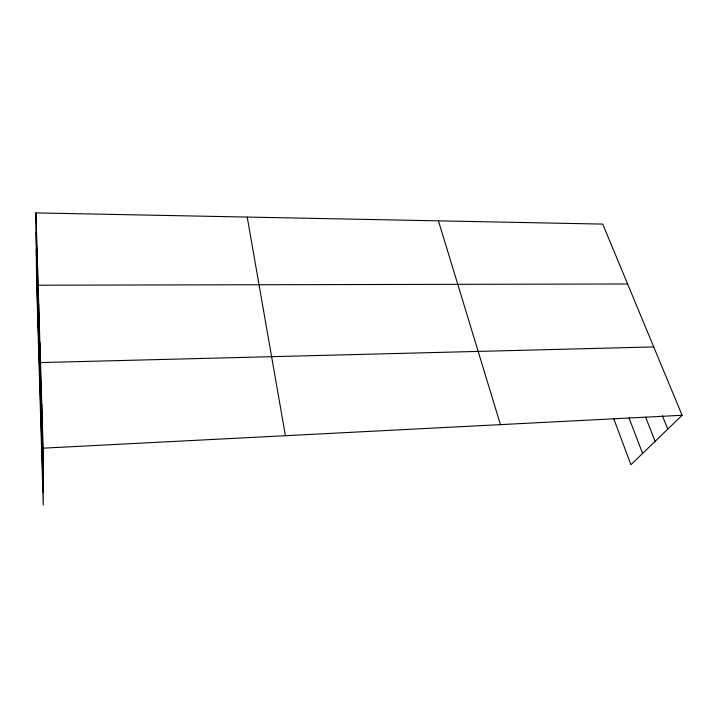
<?xml version="1.0" encoding="UTF-8"?>
<svg xmlns="http://www.w3.org/2000/svg" width="718" height="718" viewBox="0 0 718 718"><rect width="100%" height="100%" fill="white"/><g stroke="black" fill="none" stroke-linecap="round" stroke-linejoin="round"><path stroke-width="1.08" d="M35.9 212.896L43.125 448.176L43.251 505.104L36.618 282.677L35.9 212.896L602.743 224.097L682.1 415.282L630.916 464.717L613.684 418.558M43.125 448.176L682.1 415.282M653.73 346.929L40.495 362.581L40.854 424.894M627.595 283.978L38.126 285.208L38.673 351.685M662.418 415.83L667.776 429.113M645.653 417.275L655.112 441.346M628.986 417.885L642.592 453.444M438.447 220.848L500.455 424.634M247.216 217.069L285.414 435.7M36.106 232.497L43.161 464.322M36.277 249.783L43.188 478.466M36.456 266.827L43.224 492.315M37.542 266.468L37.713 285.45M36.986 248.177L37.165 267.383M36.438 230.325L36.627 249.738M39.284 322.947L39.409 341.158M38.691 303.849L38.835 322.337M39.885 342.522L40.002 360.445M41.779 404.27L41.85 421.206M41.132 383.161L41.213 400.447M42.443 425.936L42.497 442.494"/></g></svg>
